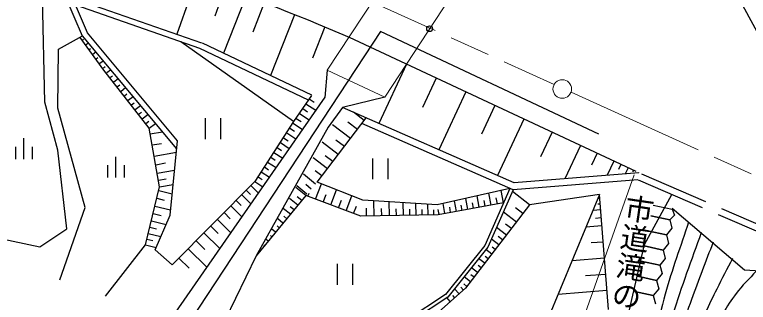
# Model space of a CAD drawing. Units: millimetres, scale not verified. Extents: x 40000 to 680000, y 20000 to 380000.
# Drawn here: x 110145 to 173182, y 267817 to 292552 of the extents above; entities that cross this region are included whole.
import ezdxf
from ezdxf.enums import TextEntityAlignment as Align

# ---------------------------------------------------------------- set-up
doc = ezdxf.new("R2010")
doc.units = ezdxf.units.MM
doc.header["$LTSCALE"] = 1000
doc.header["$PDMODE"] = 32
doc.header["$PDSIZE"] = 500
doc.linetypes.add('CHAIN', pattern=[18.5, 12, -1.5, 3.5, -1.5])
doc.linetypes.add('DASHED', pattern=[7.5, 6, -1.5])
for name, color, linetype, lineweight in [('M-BGD', 7, 'Continuous', 25), ('M-BMK', 2, 'CHAIN', 13), ('M-BMK-SRVR', 3, 'Continuous', 13), ('M-STR-HTXT', 7, 'Continuous', 13), ('M-STR-STR1', 1, 'Continuous', 13)]:
    doc.layers.add(name, color=color, linetype=linetype, lineweight=lineweight)
doc.layers.add('M-OTRS', color=6, linetype='Continuous')
doc.styles.add('@ＭＳ ゴシック', font='')
doc.styles.get('@ＭＳ ゴシック').set_extended_font_data('@MS Gothic')

msp = doc.modelspace()

# ---------------------------------------------------------------- linework, layer by layer
at = {"layer": 'M-BGD'}
for p, q in [((174739, 289571), (158249, 320347)), ((112740, 285038), (112485, 295688)), ((125799, 295720), (124077, 290878)), ((128220, 294859), (127357, 292432)), ((114448, 294235), (126204, 290139)), ((115974, 290716), (114448, 294235)), ((130034, 294178), (128078, 289251)), ((116404, 290981), (115360, 293388)), ((115360, 293388), (126039, 289667)), ((131590, 293562), (130596, 291044)), ((134197, 292533), (132139, 287320)), ((136803, 291504), (135739, 288809)), ((113912, 289575), (115961, 290731)), ((124067, 281018), (115961, 290731)), ((124137, 281715), (116404, 290981)), ((141564, 291112), (122153, 261564)), ((160328, 282269), (141564, 291112)), ((117810, 287786), (115765, 290597)), ((115949, 290356), (116048, 290432)), ((116252, 289959), (116468, 290123)), ((134106, 283376), (124421, 290207)), ((126254, 290119), (135661, 285645)), ((163554, 279056), (138903, 290591)), ((113848, 284526), (113912, 289575)), ((116555, 289561), (116672, 289650)), ((116858, 289163), (117110, 289355)), ((126039, 289667), (135355, 285236)), ((117161, 288766), (117296, 288868)), ((117464, 288368), (117751, 288586)), ((117768, 287970), (117920, 288086)), ((143811, 288294), (141423, 283187)), ((121708, 282801), (117810, 287786)), ((118071, 287573), (118392, 287818)), ((137000, 287792), (136798, 285434)), ((118374, 287175), (118543, 287304)), ((118677, 286777), (119034, 287049)), ((146365, 287100), (145186, 284578)), ((118980, 286380), (119167, 286522)), ((119283, 285982), (119675, 286281)), ((119586, 285584), (119791, 285740)), ((135639, 285613), (134106, 283376)), ((148919, 285906), (146590, 280927)), ((113848, 280905), (112740, 285038)), ((119889, 285187), (120316, 285512)), ((120193, 284789), (120415, 284959)), ((136800, 285449), (122690, 265169)), ((135448, 285320), (135882, 285036)), ((141963, 285469), (138311, 284572)), ((116212, 275963), (113848, 284526)), ((120496, 284392), (120958, 284744)), ((134893, 284473), (135316, 284196)), ((135167, 284892), (136024, 284330)), ((138311, 284572), (137069, 282870)), ((153073, 278092), (138311, 284572)), ((151408, 284742), (150259, 282284)), ((120799, 283994), (121039, 284177)), ((121102, 283596), (121599, 283975)), ((134619, 284055), (135454, 283508)), ((136146, 278159), (140349, 283677)), ((140180, 283456), (139264, 284154)), ((121405, 283199), (121662, 283395)), ((121708, 282801), (122240, 283207)), ((126499, 283645), (126499, 281845)), ((127849, 281845), (127849, 283645)), ((134106, 283376), (130783, 278200)), ((134071, 283219), (134884, 282686)), ((134345, 283637), (134757, 283367)), ((138999, 281905), (137448, 283086)), ((139589, 282680), (138765, 283308)), ((152970, 277481), (139975, 283186)), ((153898, 283578), (151628, 278723)), ((122603, 277753), (121708, 282801)), ((121797, 282299), (122843, 282485)), ((137069, 282870), (130897, 271808)), ((133797, 282800), (134198, 282538)), ((156326, 282443), (155332, 280319)), ((110927, 280119), (110927, 281919)), ((133249, 281964), (133639, 281709)), ((133523, 282382), (134314, 281864)), ((138474, 281216), (137742, 281774)), ((110207, 281199), (110207, 280119)), ((111647, 281199), (111647, 280119)), ((121966, 281347), (122761, 281488)), ((123497, 275324), (124137, 281715)), ((132975, 281546), (133743, 281042)), ((137949, 280527), (136571, 281576)), ((158753, 281308), (157413, 278443)), ((114615, 274131), (113848, 280905)), ((122134, 280395), (124038, 280733)), ((132427, 280709), (133173, 280220)), ((132701, 281127), (133080, 280879)), ((160185, 280639), (159707, 279614)), ((118835, 278538), (118835, 280338)), ((132153, 280291), (132520, 280050)), ((137016, 279302), (135791, 280235)), ((137483, 279914), (136832, 280410)), ((140878, 280194), (140878, 278394)), ((142228, 278394), (142228, 280194)), ((161618, 279969), (161042, 278737)), ((118115, 279618), (118115, 278538)), ((119555, 279618), (119555, 278538)), ((122266, 279653), (123113, 279803)), ((131605, 279455), (131961, 279221)), ((131879, 279873), (132603, 279398)), ((162234, 279681), (162028, 279241)), ((162850, 279393), (162602, 278863)), ((122398, 278911), (123882, 279174)), ((131331, 279036), (132033, 278576)), ((135979, 277964), (134974, 278827)), ((136550, 278689), (135976, 279127)), ((163778, 278959), (153073, 278092)), ((163303, 279181), (163239, 279046)), ((163755, 278969), (163749, 278956)), ((122500, 278332), (123161, 278449)), ((130783, 278200), (123689, 271043)), ((130783, 278200), (131463, 277754)), ((131057, 278618), (131402, 278392)), ((136006, 276685), (136509, 278015)), ((140047, 276607), (136146, 278159)), ((163677, 278349), (152970, 277481)), ((121389, 272768), (122603, 277753)), ((122525, 277433), (123680, 277151)), ((122603, 277753), (123761, 277958)), ((130047, 277457), (130405, 277102)), ((130437, 277851), (131085, 277209)), ((135157, 277006), (134316, 277695)), ((135251, 277116), (134402, 277843)), ((135615, 277540), (135151, 277937)), ((137314, 276190), (137809, 277498)), ((152695, 277602), (146447, 276209)), ((152695, 277602), (150549, 272713)), ((152970, 277481), (150808, 272556)), ((152151, 276373), (151956, 277437)), ((122361, 276761), (122986, 276609)), ((129657, 277064), (130444, 276284)), ((135157, 277006), (130897, 271808)), ((134468, 276165), (133763, 276743)), ((134812, 276585), (134426, 276902)), ((139886, 275217), (135157, 277006)), ((135341, 276936), (135437, 277190)), ((136660, 276437), (136909, 277097)), ((138622, 275695), (139108, 276980)), ((149079, 275811), (148906, 276757)), ((150063, 275991), (149883, 276975)), ((151087, 276178), (150899, 277202)), ((151619, 276276), (151523, 276798)), ((154387, 276198), (152906, 277335)), ((160394, 277093), (154387, 276198)), ((160394, 277093), (155345, 264887)), ((160419, 276759), (160250, 276745)), ((161160, 267188), (160394, 277093)), ((164270, 272790), (166614, 277093)), ((128710, 276109), (129665, 275162)), ((129184, 276586), (129619, 276155)), ((137968, 275942), (138213, 276591)), ((146447, 276209), (140047, 276607)), ((141033, 275239), (141008, 276547)), ((142341, 275264), (142318, 276466)), ((143543, 275287), (143522, 276391)), ((144647, 275308), (144627, 276322)), ((145661, 275328), (145643, 276259)), ((152151, 276373), (146532, 275344)), ((147112, 275451), (146952, 276322)), ((148095, 275631), (147929, 276539)), ((148587, 275721), (148502, 276185)), ((154387, 276198), (148891, 269041)), ((149571, 275901), (149483, 276383)), ((150575, 276085), (150483, 276586)), ((160458, 276260), (160247, 276244)), ((164995, 276174), (166624, 275822)), ((114040, 269765), (116212, 275963)), ((122198, 276089), (123541, 275762)), ((128135, 275529), (128664, 275005)), ((133834, 275392), (133254, 275867)), ((134151, 275778), (133830, 276042)), ((139264, 275452), (139505, 276089)), ((140379, 275226), (140366, 275907)), ((141687, 275251), (141675, 275879)), ((142942, 275275), (142931, 275852)), ((144095, 275297), (144085, 275827)), ((145154, 275318), (145144, 275804)), ((146161, 275337), (146152, 275783)), ((146620, 275360), (146542, 275787)), ((147604, 275541), (147522, 275986)), ((153250, 274718), (152133, 275575)), ((153818, 275458), (153169, 275956)), ((160497, 275762), (159821, 275709)), ((166624, 275822), (166851, 275298)), ((172855, 270575), (166628, 275881)), ((122044, 275457), (122728, 275290)), ((122219, 272321), (123497, 275324)), ((127561, 274949), (128721, 273800)), ((133200, 274618), (132745, 274991)), ((133517, 275005), (133258, 275217)), ((146532, 275344), (139886, 275217)), ((160550, 275076), (160038, 275037)), ((166427, 274915), (164798, 275268)), ((164798, 275268), (166427, 274915)), ((166851, 275298), (166427, 274915)), ((166427, 274915), (166612, 274193)), ((121758, 274282), (122345, 274139)), ((121890, 274825), (123154, 274517)), ((126986, 274369), (127617, 273744)), ((132883, 274232), (132687, 274392)), ((152392, 273601), (151551, 274248)), ((152821, 274159), (152331, 274535)), ((160603, 274391), (159232, 274285)), ((112314, 272598), (114615, 274131)), ((121625, 273740), (122711, 273475)), ((126411, 273789), (127776, 272437)), ((132566, 273845), (132237, 274115)), ((166145, 273612), (164516, 273964)), ((164516, 273964), (166145, 273612)), ((166612, 274193), (166145, 273612)), ((166145, 273612), (166330, 272890)), ((108267, 273450), (112314, 272598)), ((121507, 273254), (122010, 273131)), ((125735, 273107), (126478, 272372)), ((131932, 273072), (131728, 273239)), ((132249, 273458), (132116, 273568)), ((151746, 272759), (151111, 273247)), ((152069, 273180), (151700, 273464)), ((160710, 273000), (159672, 272920)), ((117938, 268359), (121389, 272768)), ((121389, 272768), (122314, 272543)), ((123689, 271043), (122219, 272321)), ((125059, 272425), (126664, 270835)), ((131298, 272298), (131219, 272363)), ((131615, 272685), (131544, 272743)), ((150549, 272713), (147153, 268499)), ((150808, 272556), (147357, 268274)), ((151137, 271966), (150640, 272348)), ((151442, 272363), (151173, 272569)), ((161799, 262139), (164270, 272790)), ((165863, 272309), (164234, 272661)), ((164234, 272661), (165863, 272309)), ((166330, 272890), (165863, 272309)), ((130897, 271808), (126972, 263763)), ((130981, 271911), (130973, 271918)), ((150833, 271570), (150579, 271764)), ((165863, 272309), (166048, 271587)), ((124264, 271623), (125137, 270757)), ((137858, 271135), (137858, 269335)), ((139208, 269335), (139208, 271135)), ((150528, 271173), (150013, 271569)), ((160818, 271609), (158036, 271394)), ((165581, 271005), (163952, 271358)), ((163952, 271358), (165581, 271005)), ((166048, 271587), (165581, 271005)), ((149919, 270380), (149385, 270790)), ((150223, 270776), (149961, 270978)), ((165581, 271005), (165766, 270283)), ((182568, 270063), (172855, 270575)), ((149310, 269587), (148757, 270011)), ((149614, 269983), (149343, 270192)), ((160926, 270218), (159182, 270083)), ((165299, 269702), (163670, 270055)), ((163670, 270055), (165299, 269702)), ((165766, 270283), (165299, 269702)), ((149005, 269190), (148724, 269406)), ((165299, 269702), (165483, 268980)), ((148891, 269041), (145696, 266229)), ((148328, 268545), (147935, 268991)), ((148703, 268876), (148478, 269131)), ((161034, 268828), (156841, 268503)), ((165017, 268399), (163388, 268752)), ((163388, 268752), (165017, 268399)), ((165483, 268980), (165017, 268399)), ((147153, 268499), (139050, 263139)), ((147357, 268274), (139241, 262906)), ((147577, 267885), (147280, 268223)), ((147952, 268215), (147785, 268406)), ((165017, 268399), (165201, 267677))]:
    msp.add_line(p, q, dxfattribs=at)
at = {"layer": 'M-BGD', "linetype": 'DASHED'}
for p, q in [((183300, 270493), (163554, 279056)), ((183009, 269965), (163677, 278349))]:
    msp.add_line(p, q, dxfattribs=at)
at = {"layer": 'M-BGD'}
msp.add_arc((40334, 59673), 251076, 66.8846, 73.85616, dxfattribs=at)
for points, knots in [([(168043, 274710), (167375, 272651), (166618, 270618), (166041, 268532), (165383, 266159), (164935, 263732), (164379, 261333), (163757, 258648), (163339, 255907), (162505, 253281), (162254, 252491), (161907, 251735), (161567, 250980), (161041, 249810), (160431, 248679), (159863, 247529)], [0, 0, 0, 0, 1, 1, 1, 2, 2, 2, 3, 3, 3, 4, 4, 4, 5, 5, 5, 5]), ([(169129, 273815), (168320, 271472), (167421, 269158), (166701, 266786), (166189, 265100), (165838, 263369), (165359, 261673), (164639, 259125), (163650, 256650), (163058, 254069), (162875, 253270), (162881, 252434), (162675, 251640), (162271, 250081), (161567, 248616), (161013, 247103)], [0, 0, 0, 0, 1, 1, 1, 2, 2, 2, 3, 3, 3, 4, 4, 4, 5, 5, 5, 5]), ([(170152, 272984), (169534, 271344), (168899, 269710), (168299, 268064), (167618, 266196), (166935, 264329), (166318, 262440), (165723, 260621), (165199, 258780), (164656, 256944), (164373, 255988), (164072, 255035), (163825, 254069), (163485, 252737), (163322, 251361), (162931, 250043), (162620, 248996), (162164, 247998), (161780, 246975)], [0, 0, 0, 0, 1, 1, 1, 2, 2, 2, 3, 3, 3, 4, 4, 4, 5, 5, 5, 6, 6, 6, 6]), ([(171813, 271578), (171366, 270705), (170903, 269839), (170471, 268958), (169808, 267607), (169140, 266255), (168554, 264869), (167827, 263148), (167143, 261407), (166573, 259628), (166116, 258201), (165799, 256733), (165423, 255283), (165097, 254028), (164855, 252749), (164464, 251513), (164265, 250883), (163987, 250280), (163761, 249659), (163384, 248621), (163037, 247572), (162675, 246528)], [0, 0, 0, 0, 1, 1, 1, 2, 2, 2, 3, 3, 3, 4, 4, 4, 5, 5, 5, 6, 6, 6, 7, 7, 7, 7]), ([(173858, 270492), (173283, 269853), (172644, 269266), (172133, 268575), (171321, 267476), (170614, 266292), (170024, 265060), (169465, 263893), (169095, 262644), (168682, 261418), (168241, 260109), (167830, 258789), (167468, 257456), (167032, 255850), (166755, 254204), (166318, 252599), (166071, 251695), (165817, 250791), (165487, 249915), (164935, 248452), (164209, 247061), (163570, 245633)], [0, 0, 0, 0, 1, 1, 1, 2, 2, 2, 3, 3, 3, 4, 4, 4, 5, 5, 5, 6, 6, 6, 7, 7, 7, 7])]:
    msp.add_open_spline(points, degree=3, knots=knots, dxfattribs=at)
at = {"layer": 'M-BMK'}
for p, q in [((135361, 296145), (156494, 286547)), ((157946, 285888), (181253, 275303))]:
    msp.add_line(p, q, dxfattribs=at)
at = {"layer": 'M-BMK-SRVR'}
msp.add_circle((157194, 286159), 800, dxfattribs=at)
at = {"layer": 'M-OTRS'}
msp.add_point((145801, 291345), dxfattribs=at)
at = {"layer": 'M-STR-HTXT'}
msp.add_line((163361, 278766), (143815, 223228), dxfattribs=at)
at = {"layer": 'M-STR-STR1'}
for p, q in [((142902, 296814), (137000, 287792)), ((147705, 294248), (141963, 285469)), ((141963, 285469), (137000, 287792))]:
    msp.add_line(p, q, dxfattribs=at)

# ---------------------------------------------------------------- texts
at = {"layer": 'M-BGD', "style": '@ＭＳ ゴシック'}
msp.add_text('市道滝の上線', height=1833, rotation=261.634, dxfattribs=at).set_placement((160336, 262436), align=Align.BOTTOM_RIGHT)

doc.saveas('drawing.dxf')
